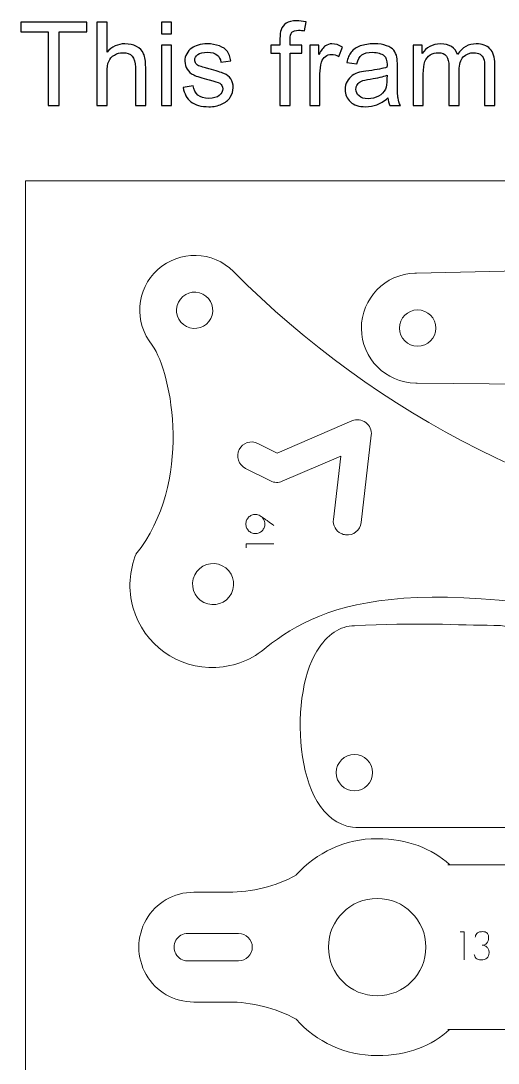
# Model space of a CAD drawing. Header units: centimetres. Extents: x -24 to 24.1, y -20.7 to 0.5.
# Drawn here: x -24 to -20.52, y -7.14 to 0.45 of the extents above; entities that cross this region are included whole.
import ezdxf

# ---------------------------------------------------------------- set-up
doc = ezdxf.new("R2010")
doc.units = ezdxf.units.CM
doc.header["$MEASUREMENT"] = 0
doc.layers.add('Layer 1', color=7, linetype='Continuous')

msp = doc.modelspace()

# ---------------------------------------------------------------- linework, layer by layer
at = {"layer": 'Layer 1', "color": 250, "lineweight": 9}
msp.add_lwpolyline([(-23.96322, -20.71493), (6.03678, -20.71493), (6.03678, -0.71493), (-23.96322, -0.71493), (-23.96322, -20.71493)], close=True, dxfattribs=at)
at = {"layer": 'Layer 1', "color": 250}
for points, knots in [([(-23.79768, -0.16444), (-23.79768, -0.16444), (-23.79768, 0.37066), (-23.79768, 0.37066), (-23.79768, 0.37066), (-23.79768, 0.37066), (-23.9975, 0.37066), (-23.9975, 0.37066), (-23.9975, 0.37066), (-23.9975, 0.37066), (-23.9975, 0.44178), (-23.9975, 0.44178), (-23.9975, 0.44178), (-23.9975, 0.44178), (-23.51743, 0.44178), (-23.51743, 0.44178), (-23.51743, 0.44178), (-23.51743, 0.44178), (-23.51743, 0.37066), (-23.51743, 0.37066), (-23.51743, 0.37066), (-23.51743, 0.37066), (-23.71725, 0.37066), (-23.71725, 0.37066), (-23.71725, 0.37066), (-23.71725, 0.37066), (-23.71725, -0.16444), (-23.71725, -0.16444), (-23.71725, -0.16444), (-23.71725, -0.16444), (-23.79768, -0.16444), (-23.79768, -0.16444)], [0, 0, 0, 0, 0.1111111, 0.1111111, 0.1111111, 0.1111111, 0.2222222, 0.2222222, 0.2222222, 0.2222222, 0.3333333, 0.3333333, 0.3333333, 0.3333333, 0.4444444, 0.4444444, 0.4444444, 0.4444445, 0.5555556, 0.5555556, 0.5555556, 0.5555556, 0.6666667, 0.6666667, 0.6666667, 0.6666667, 0.7777778, 0.7777778, 0.7777778, 0.7777778, 1, 1, 1, 1]), ([(-23.44392, -0.16444), (-23.44392, -0.16444), (-23.44392, 0.44178), (-23.44392, 0.44178), (-23.44392, 0.44178), (-23.44392, 0.44178), (-23.36941, 0.44178), (-23.36941, 0.44178), (-23.36941, 0.44178), (-23.36941, 0.44178), (-23.36941, 0.22362), (-23.36941, 0.22362), (-23.36941, 0.22362), (-23.33484, 0.26412), (-23.29124, 0.2843), (-23.23846, 0.2843), (-23.23846, 0.2843), (-23.20615, 0.2843), (-23.17807, 0.27795), (-23.15408, 0.2651), (-23.15408, 0.2651), (-23.13023, 0.25226), (-23.11315, 0.23462), (-23.10285, 0.21205), (-23.10285, 0.21205), (-23.09255, 0.18947), (-23.08747, 0.15659), (-23.08747, 0.11369), (-23.08747, 0.11369), (-23.08747, 0.11369), (-23.08747, -0.16444), (-23.08747, -0.16444), (-23.08747, -0.16444), (-23.08747, -0.16444), (-23.16198, -0.16444), (-23.16198, -0.16444), (-23.16198, -0.16444), (-23.16198, -0.16444), (-23.16198, 0.11341), (-23.16198, 0.11341), (-23.16198, 0.11341), (-23.16198, 0.15052), (-23.17002, 0.17761), (-23.18597, 0.19455), (-23.18597, 0.19455), (-23.20205, 0.21148), (-23.22463, 0.21995), (-23.25398, 0.21995), (-23.25398, 0.21995), (-23.27586, 0.21995), (-23.29646, 0.2143), (-23.31579, 0.20287), (-23.31579, 0.20287), (-23.33512, 0.19144), (-23.34881, 0.17592), (-23.35714, 0.15631), (-23.35714, 0.15631), (-23.36532, 0.13683), (-23.36941, 0.10988), (-23.36941, 0.07545), (-23.36941, 0.07545), (-23.36941, 0.07545), (-23.36941, -0.16444), (-23.36941, -0.16444), (-23.36941, -0.16444), (-23.36941, -0.16444), (-23.44392, -0.16444), (-23.44392, -0.16444)], [0, 0, 0, 0, 0.0555556, 0.0555556, 0.0555556, 0.0555556, 0.1111111, 0.1111111, 0.1111111, 0.1111111, 0.1666667, 0.1666667, 0.1666667, 0.1666667, 0.2222222, 0.2222222, 0.2222222, 0.2222222, 0.2777778, 0.2777778, 0.2777778, 0.2777778, 0.3333333, 0.3333333, 0.3333333, 0.3333333, 0.3888889, 0.3888889, 0.3888889, 0.3888889, 0.4444444, 0.4444444, 0.4444444, 0.4444445, 0.5, 0.5, 0.5, 0.5, 0.5555556, 0.5555556, 0.5555556, 0.5555556, 0.6111111, 0.6111111, 0.6111111, 0.6111111, 0.6666667, 0.6666667, 0.6666667, 0.6666667, 0.7222222, 0.7222222, 0.7222222, 0.7222222, 0.7777778, 0.7777778, 0.7777778, 0.7777778, 0.8333333, 0.8333333, 0.8333333, 0.8333333, 0.8888889, 0.8888889, 0.8888889, 0.8888889, 1, 1, 1, 1]), ([(-22.97303, 0.35711), (-22.97303, 0.35711), (-22.97303, 0.44178), (-22.97303, 0.44178), (-22.97303, 0.44178), (-22.97303, 0.44178), (-22.89852, 0.44178), (-22.89852, 0.44178), (-22.89852, 0.44178), (-22.89852, 0.44178), (-22.89852, 0.35711), (-22.89852, 0.35711), (-22.89852, 0.35711), (-22.89852, 0.35711), (-22.97303, 0.35711), (-22.97303, 0.35711)], [0, 0, 0, 0, 0.2, 0.2, 0.2, 0.2, 0.4, 0.4, 0.4, 0.4, 0.6, 0.6, 0.6, 0.6, 1, 1, 1, 1]), ([(-22.10858, -0.16444), (-22.10858, -0.16444), (-22.10858, 0.21741), (-22.10858, 0.21741), (-22.10858, 0.21741), (-22.10858, 0.21741), (-22.17462, 0.21741), (-22.17462, 0.21741), (-22.17462, 0.21741), (-22.17462, 0.21741), (-22.17462, 0.27498), (-22.17462, 0.27498), (-22.17462, 0.27498), (-22.17462, 0.27498), (-22.10858, 0.27498), (-22.10858, 0.27498), (-22.10858, 0.27498), (-22.10858, 0.27498), (-22.10858, 0.32155), (-22.10858, 0.32155), (-22.10858, 0.32155), (-22.10858, 0.35104), (-22.10604, 0.37291), (-22.10082, 0.38717), (-22.10082, 0.38717), (-22.09362, 0.40636), (-22.0812, 0.42202), (-22.06314, 0.43401), (-22.06314, 0.43401), (-22.04522, 0.44601), (-22.01996, 0.45194), (-21.98751, 0.45194), (-21.98751, 0.45194), (-21.96648, 0.45194), (-21.94334, 0.4494), (-21.91794, 0.44446), (-21.91794, 0.44446), (-21.91794, 0.44446), (-21.92909, 0.37926), (-21.92909, 0.37926), (-21.92909, 0.37926), (-21.94461, 0.38194), (-21.95914, 0.38336), (-21.97297, 0.38336), (-21.97297, 0.38336), (-21.99555, 0.38336), (-22.01149, 0.37856), (-22.02095, 0.36896), (-22.02095, 0.36896), (-22.03026, 0.35937), (-22.03492, 0.34145), (-22.03492, 0.3152), (-22.03492, 0.3152), (-22.03492, 0.3152), (-22.03492, 0.27498), (-22.03492, 0.27498), (-22.03492, 0.27498), (-22.03492, 0.27498), (-21.94941, 0.27498), (-21.94941, 0.27498), (-21.94941, 0.27498), (-21.94941, 0.27498), (-21.94941, 0.21741), (-21.94941, 0.21741), (-21.94941, 0.21741), (-21.94941, 0.21741), (-22.03407, 0.21741), (-22.03407, 0.21741), (-22.03407, 0.21741), (-22.03407, 0.21741), (-22.03407, -0.16444), (-22.03407, -0.16444), (-22.03407, -0.16444), (-22.03407, -0.16444), (-22.10858, -0.16444), (-22.10858, -0.16444)], [0, 0, 0, 0, 0.05, 0.05, 0.05, 0.05, 0.1, 0.1, 0.1, 0.1, 0.15, 0.15, 0.15, 0.15, 0.2, 0.2, 0.2, 0.2, 0.25, 0.25, 0.25, 0.25, 0.3, 0.3, 0.3, 0.3, 0.35, 0.35, 0.35, 0.35, 0.4, 0.4, 0.4, 0.4, 0.45, 0.45, 0.45, 0.45, 0.5, 0.5, 0.5, 0.5, 0.55, 0.55, 0.55, 0.55, 0.6, 0.6, 0.6, 0.6, 0.65, 0.65, 0.65, 0.65, 0.7, 0.7, 0.7, 0.7, 0.75, 0.75, 0.75, 0.75, 0.8, 0.8, 0.8, 0.8, 0.85, 0.85, 0.85, 0.85, 0.9, 0.9, 0.9, 0.9, 1, 1, 1, 1]), ([(-22.97303, -0.16444), (-22.97303, -0.16444), (-22.97303, 0.27498), (-22.97303, 0.27498), (-22.97303, 0.27498), (-22.97303, 0.27498), (-22.89852, 0.27498), (-22.89852, 0.27498), (-22.89852, 0.27498), (-22.89852, 0.27498), (-22.89852, -0.16444), (-22.89852, -0.16444), (-22.89852, -0.16444), (-22.89852, -0.16444), (-22.97303, -0.16444), (-22.97303, -0.16444)], [0, 0, 0, 0, 0.2, 0.2, 0.2, 0.2, 0.4, 0.4, 0.4, 0.4, 0.6, 0.6, 0.6, 0.6, 1, 1, 1, 1]), ([(-22.81456, -0.03321), (-22.81456, -0.03321), (-22.7409, -0.02135), (-22.7409, -0.02135), (-22.7409, -0.02135), (-22.73681, -0.05085), (-22.72524, -0.07342), (-22.70633, -0.08923), (-22.70633, -0.08923), (-22.68742, -0.10489), (-22.66089, -0.11279), (-22.62703, -0.11279), (-22.62703, -0.11279), (-22.59274, -0.11279), (-22.56734, -0.10588), (-22.55068, -0.09191), (-22.55068, -0.09191), (-22.53417, -0.07808), (-22.52585, -0.06171), (-22.52585, -0.04294), (-22.52585, -0.04294), (-22.52585, -0.02615), (-22.53333, -0.01289), (-22.54814, -0.00329), (-22.54814, -0.00329), (-22.55859, 0.00334), (-22.58399, 0.01167), (-22.62434, 0.02197), (-22.62434, 0.02197), (-22.67881, 0.03566), (-22.71649, 0.04751), (-22.73766, 0.05753), (-22.73766, 0.05753), (-22.75868, 0.06769), (-22.77463, 0.08152), (-22.78549, 0.0993), (-22.78549, 0.0993), (-22.79636, 0.11694), (-22.80186, 0.13655), (-22.80186, 0.158), (-22.80186, 0.158), (-22.80186, 0.17761), (-22.79735, 0.19568), (-22.78846, 0.21233), (-22.78846, 0.21233), (-22.77943, 0.22898), (-22.76729, 0.24281), (-22.75191, 0.25381), (-22.75191, 0.25381), (-22.74034, 0.26228), (-22.72453, 0.26948), (-22.70464, 0.27541), (-22.70464, 0.27541), (-22.6846, 0.28133), (-22.66329, 0.2843), (-22.64043, 0.2843), (-22.64043, 0.2843), (-22.606, 0.2843), (-22.5758, 0.27936), (-22.54984, 0.26934), (-22.54984, 0.26934), (-22.52373, 0.25946), (-22.50454, 0.24591), (-22.49212, 0.22898), (-22.49212, 0.22898), (-22.47985, 0.2119), (-22.47124, 0.18919), (-22.46658, 0.16068), (-22.46658, 0.16068), (-22.46658, 0.16068), (-22.5394, 0.15052), (-22.5394, 0.15052), (-22.5394, 0.15052), (-22.54264, 0.17338), (-22.55224, 0.1913), (-22.56804, 0.20414), (-22.56804, 0.20414), (-22.58385, 0.21698), (-22.60614, 0.22333), (-22.63507, 0.22333), (-22.63507, 0.22333), (-22.66908, 0.22333), (-22.69349, 0.21769), (-22.70802, 0.2064), (-22.70802, 0.2064), (-22.72256, 0.19511), (-22.7299, 0.18185), (-22.7299, 0.16675), (-22.7299, 0.16675), (-22.7299, 0.15715), (-22.72693, 0.1484), (-22.72087, 0.14064), (-22.72087, 0.14064), (-22.7148, 0.13274), (-22.70534, 0.12611), (-22.69236, 0.12089), (-22.69236, 0.12089), (-22.68488, 0.11807), (-22.66315, 0.11172), (-22.62674, 0.10184), (-22.62674, 0.10184), (-22.57425, 0.08787), (-22.53756, 0.0763), (-22.51668, 0.06741), (-22.51668, 0.06741), (-22.49579, 0.05852), (-22.47942, 0.04539), (-22.46757, 0.02846), (-22.46757, 0.02846), (-22.45558, 0.01139), (-22.44965, -0.00978), (-22.44965, -0.03518), (-22.44965, -0.03518), (-22.44965, -0.05988), (-22.45685, -0.08316), (-22.47138, -0.10503), (-22.47138, -0.10503), (-22.48591, -0.1269), (-22.5068, -0.14384), (-22.53403, -0.15583), (-22.53403, -0.15583), (-22.56141, -0.16783), (-22.59231, -0.17375), (-22.62674, -0.17375), (-22.62674, -0.17375), (-22.68375, -0.17375), (-22.72736, -0.1619), (-22.75727, -0.13833), (-22.75727, -0.13833), (-22.78719, -0.11463), (-22.80624, -0.07963), (-22.81456, -0.03321)], [0, 0, 0, 0, 0.0294118, 0.0294118, 0.0294118, 0.0294118, 0.0588235, 0.0588235, 0.0588235, 0.0588235, 0.0882353, 0.0882353, 0.0882353, 0.0882353, 0.1176471, 0.1176471, 0.1176471, 0.1176471, 0.1470588, 0.1470588, 0.1470588, 0.1470588, 0.1764706, 0.1764706, 0.1764706, 0.1764706, 0.2058824, 0.2058824, 0.2058824, 0.2058824, 0.2352941, 0.2352941, 0.2352941, 0.2352941, 0.2647059, 0.2647059, 0.2647059, 0.2647059, 0.2941176, 0.2941176, 0.2941176, 0.2941177, 0.3235294, 0.3235294, 0.3235294, 0.3235294, 0.3529412, 0.3529412, 0.3529412, 0.3529412, 0.3823529, 0.3823529, 0.3823529, 0.382353, 0.4117647, 0.4117647, 0.4117647, 0.4117647, 0.4411765, 0.4411765, 0.4411765, 0.4411765, 0.4705882, 0.4705882, 0.4705882, 0.4705882, 0.5, 0.5, 0.5, 0.5, 0.5294118, 0.5294118, 0.5294118, 0.5294118, 0.5588235, 0.5588235, 0.5588235, 0.5588235, 0.5882353, 0.5882353, 0.5882353, 0.5882353, 0.6176471, 0.6176471, 0.6176471, 0.6176471, 0.6470588, 0.6470588, 0.6470588, 0.6470588, 0.6764706, 0.6764706, 0.6764706, 0.6764706, 0.7058824, 0.7058824, 0.7058824, 0.7058824, 0.7352941, 0.7352941, 0.7352941, 0.7352941, 0.7647059, 0.7647059, 0.7647059, 0.7647059, 0.7941176, 0.7941176, 0.7941176, 0.7941177, 0.8235294, 0.8235294, 0.8235294, 0.8235294, 0.8529412, 0.8529412, 0.8529412, 0.8529412, 0.8823529, 0.8823529, 0.8823529, 0.882353, 0.9117647, 0.9117647, 0.9117647, 0.9117647, 0.9411765, 0.9411765, 0.9411765, 0.9411765, 1, 1, 1, 1]), ([(-21.89198, -0.16444), (-21.89198, -0.16444), (-21.89198, 0.27498), (-21.89198, 0.27498), (-21.89198, 0.27498), (-21.89198, 0.27498), (-21.82509, 0.27498), (-21.82509, 0.27498), (-21.82509, 0.27498), (-21.82509, 0.27498), (-21.82509, 0.20767), (-21.82509, 0.20767), (-21.82509, 0.20767), (-21.80802, 0.23886), (-21.79221, 0.25946), (-21.77768, 0.26934), (-21.77768, 0.26934), (-21.76314, 0.27936), (-21.7472, 0.2843), (-21.72984, 0.2843), (-21.72984, 0.2843), (-21.70472, 0.2843), (-21.67918, 0.27639), (-21.65322, 0.26073), (-21.65322, 0.26073), (-21.65322, 0.26073), (-21.67974, 0.19201), (-21.67974, 0.19201), (-21.67974, 0.19201), (-21.69781, 0.20217), (-21.71587, 0.20725), (-21.73393, 0.20725), (-21.73393, 0.20725), (-21.75016, 0.20725), (-21.76469, 0.20231), (-21.77753, 0.19257), (-21.77753, 0.19257), (-21.79038, 0.18284), (-21.79955, 0.16929), (-21.80505, 0.15193), (-21.80505, 0.15193), (-21.81338, 0.12554), (-21.81747, 0.09662), (-21.81747, 0.06515), (-21.81747, 0.06515), (-21.81747, 0.06515), (-21.81747, -0.16444), (-21.81747, -0.16444), (-21.81747, -0.16444), (-21.81747, -0.16444), (-21.89198, -0.16444), (-21.89198, -0.16444)], [0, 0, 0, 0, 0.0714286, 0.0714286, 0.0714286, 0.0714286, 0.1428571, 0.1428571, 0.1428571, 0.1428572, 0.2142857, 0.2142857, 0.2142857, 0.2142857, 0.2857143, 0.2857143, 0.2857143, 0.2857143, 0.3571429, 0.3571429, 0.3571429, 0.3571429, 0.4285714, 0.4285714, 0.4285714, 0.4285714, 0.5, 0.5, 0.5, 0.5, 0.5714286, 0.5714286, 0.5714286, 0.5714286, 0.6428571, 0.6428571, 0.6428571, 0.6428572, 0.7142857, 0.7142857, 0.7142857, 0.7142857, 0.7857143, 0.7857143, 0.7857143, 0.7857143, 0.8571429, 0.8571429, 0.8571429, 0.8571429, 1, 1, 1, 1]), ([(-21.32217, -0.10941), (-21.34983, -0.13297), (-21.3765, -0.14948), (-21.40204, -0.15922), (-21.40204, -0.15922), (-21.42758, -0.16896), (-21.45495, -0.17375), (-21.48431, -0.17375), (-21.48431, -0.17375), (-21.53257, -0.17375), (-21.56968, -0.16204), (-21.59564, -0.13848), (-21.59564, -0.13848), (-21.62161, -0.11505), (-21.63459, -0.08499), (-21.63459, -0.04845), (-21.63459, -0.04845), (-21.63459, -0.027), (-21.62965, -0.00738), (-21.61991, 0.0104), (-21.61991, 0.0104), (-21.61004, 0.02818), (-21.5972, 0.04229), (-21.58139, 0.05301), (-21.58139, 0.05301), (-21.56545, 0.06374), (-21.54767, 0.07192), (-21.52777, 0.07743), (-21.52777, 0.07743), (-21.51309, 0.08124), (-21.49094, 0.0849), (-21.46145, 0.08857), (-21.46145, 0.08857), (-21.40133, 0.09563), (-21.35688, 0.10424), (-21.32852, 0.11411), (-21.32852, 0.11411), (-21.32824, 0.12427), (-21.3281, 0.13077), (-21.3281, 0.13345), (-21.3281, 0.13345), (-21.3281, 0.16364), (-21.33515, 0.18495), (-21.34926, 0.19737), (-21.34926, 0.19737), (-21.36831, 0.21416), (-21.39668, 0.22249), (-21.43421, 0.22249), (-21.43421, 0.22249), (-21.46935, 0.22249), (-21.49531, 0.21628), (-21.51196, 0.204), (-21.51196, 0.204), (-21.52876, 0.19173), (-21.54103, 0.16999), (-21.54908, 0.13867), (-21.54908, 0.13867), (-21.54908, 0.13867), (-21.62189, 0.14883), (-21.62189, 0.14883), (-21.62189, 0.14883), (-21.61526, 0.18001), (-21.60439, 0.20527), (-21.58915, 0.22446), (-21.58915, 0.22446), (-21.57391, 0.24365), (-21.5519, 0.25833), (-21.52311, 0.26877), (-21.52311, 0.26877), (-21.49447, 0.27907), (-21.46102, 0.2843), (-21.4232, 0.2843), (-21.4232, 0.2843), (-21.38567, 0.2843), (-21.35505, 0.27992), (-21.33148, 0.27103), (-21.33148, 0.27103), (-21.30806, 0.26214), (-21.2907, 0.25113), (-21.27969, 0.23773), (-21.27969, 0.23773), (-21.26869, 0.22432), (-21.26093, 0.20739), (-21.25641, 0.18693), (-21.25641, 0.18693), (-21.25401, 0.17423), (-21.25274, 0.15137), (-21.25274, 0.11849), (-21.25274, 0.11849), (-21.25274, 0.11849), (-21.25274, 0.01971), (-21.25274, 0.01971), (-21.25274, 0.01971), (-21.25274, -0.04929), (-21.25119, -0.0929), (-21.24809, -0.11138), (-21.24809, -0.11138), (-21.24512, -0.12987), (-21.23891, -0.14751), (-21.22988, -0.16444), (-21.22988, -0.16444), (-21.22988, -0.16444), (-21.30778, -0.16444), (-21.30778, -0.16444), (-21.30778, -0.16444), (-21.31525, -0.14878), (-21.32005, -0.13043), (-21.32217, -0.10941)], [0, 0, 0, 0, 0.0357143, 0.0357143, 0.0357143, 0.0357143, 0.0714286, 0.0714286, 0.0714286, 0.0714286, 0.1071429, 0.1071429, 0.1071429, 0.1071429, 0.1428571, 0.1428571, 0.1428571, 0.1428572, 0.1785714, 0.1785714, 0.1785714, 0.1785714, 0.2142857, 0.2142857, 0.2142857, 0.2142857, 0.25, 0.25, 0.25, 0.25, 0.2857143, 0.2857143, 0.2857143, 0.2857143, 0.3214286, 0.3214286, 0.3214286, 0.3214286, 0.3571429, 0.3571429, 0.3571429, 0.3571429, 0.3928571, 0.3928571, 0.3928571, 0.3928572, 0.4285714, 0.4285714, 0.4285714, 0.4285714, 0.4642857, 0.4642857, 0.4642857, 0.4642857, 0.5, 0.5, 0.5, 0.5, 0.5357143, 0.5357143, 0.5357143, 0.5357143, 0.5714286, 0.5714286, 0.5714286, 0.5714286, 0.6071429, 0.6071429, 0.6071429, 0.6071429, 0.6428571, 0.6428571, 0.6428571, 0.6428572, 0.6785714, 0.6785714, 0.6785714, 0.6785714, 0.7142857, 0.7142857, 0.7142857, 0.7142857, 0.75, 0.75, 0.75, 0.75, 0.7857143, 0.7857143, 0.7857143, 0.7857143, 0.8214286, 0.8214286, 0.8214286, 0.8214286, 0.8571429, 0.8571429, 0.8571429, 0.8571429, 0.8928571, 0.8928571, 0.8928571, 0.8928572, 0.9285714, 0.9285714, 0.9285714, 0.9285714, 1, 1, 1, 1]), ([(-21.1383, -0.16444), (-21.1383, -0.16444), (-21.1383, 0.27498), (-21.1383, 0.27498), (-21.1383, 0.27498), (-21.1383, 0.27498), (-21.07141, 0.27498), (-21.07141, 0.27498), (-21.07141, 0.27498), (-21.07141, 0.27498), (-21.07141, 0.21289), (-21.07141, 0.21289), (-21.07141, 0.21289), (-21.05773, 0.23434), (-21.03938, 0.2517), (-21.01652, 0.26468), (-21.01652, 0.26468), (-20.99366, 0.2778), (-20.9677, 0.2843), (-20.93849, 0.2843), (-20.93849, 0.2843), (-20.90603, 0.2843), (-20.87936, 0.27752), (-20.85862, 0.26412), (-20.85862, 0.26412), (-20.83787, 0.25057), (-20.8232, 0.2318), (-20.81473, 0.20753), (-20.81473, 0.20753), (-20.77974, 0.25875), (-20.73444, 0.2843), (-20.67856, 0.2843), (-20.67856, 0.2843), (-20.63481, 0.2843), (-20.60109, 0.2723), (-20.57766, 0.24817), (-20.57766, 0.24817), (-20.5541, 0.22404), (-20.54224, 0.18693), (-20.54224, 0.13683), (-20.54224, 0.13683), (-20.54224, 0.13683), (-20.54224, -0.16444), (-20.54224, -0.16444), (-20.54224, -0.16444), (-20.54224, -0.16444), (-20.61675, -0.16444), (-20.61675, -0.16444), (-20.61675, -0.16444), (-20.61675, -0.16444), (-20.61675, 0.11214), (-20.61675, 0.11214), (-20.61675, 0.11214), (-20.61675, 0.14177), (-20.61929, 0.16322), (-20.62409, 0.17634), (-20.62409, 0.17634), (-20.62889, 0.18947), (-20.63764, 0.19991), (-20.65048, 0.20795), (-20.65048, 0.20795), (-20.66318, 0.216), (-20.67813, 0.21995), (-20.69521, 0.21995), (-20.69521, 0.21995), (-20.72625, 0.21995), (-20.75194, 0.20965), (-20.7724, 0.18919), (-20.7724, 0.18919), (-20.79286, 0.16858), (-20.80302, 0.1357), (-20.80302, 0.09055), (-20.80302, 0.09055), (-20.80302, 0.09055), (-20.80302, -0.16444), (-20.80302, -0.16444), (-20.80302, -0.16444), (-20.80302, -0.16444), (-20.87753, -0.16444), (-20.87753, -0.16444), (-20.87753, -0.16444), (-20.87753, -0.16444), (-20.87753, 0.12075), (-20.87753, 0.12075), (-20.87753, 0.12075), (-20.87753, 0.15377), (-20.88359, 0.1786), (-20.89573, 0.19511), (-20.89573, 0.19511), (-20.90786, 0.21162), (-20.92776, 0.21995), (-20.95528, 0.21995), (-20.95528, 0.21995), (-20.97616, 0.21995), (-20.99549, 0.21444), (-21.01327, 0.20344), (-21.01327, 0.20344), (-21.03105, 0.19243), (-21.0439, 0.17634), (-21.05194, 0.15504), (-21.05194, 0.15504), (-21.05984, 0.13387), (-21.06379, 0.10325), (-21.06379, 0.06331), (-21.06379, 0.06331), (-21.06379, 0.06331), (-21.06379, -0.16444), (-21.06379, -0.16444), (-21.06379, -0.16444), (-21.06379, -0.16444), (-21.1383, -0.16444), (-21.1383, -0.16444)], [0, 0, 0, 0, 0.0344828, 0.0344828, 0.0344828, 0.0344828, 0.0689655, 0.0689655, 0.0689655, 0.0689655, 0.1034483, 0.1034483, 0.1034483, 0.1034483, 0.137931, 0.137931, 0.137931, 0.137931, 0.1724138, 0.1724138, 0.1724138, 0.1724138, 0.2068966, 0.2068966, 0.2068966, 0.2068966, 0.2413793, 0.2413793, 0.2413793, 0.2413793, 0.2758621, 0.2758621, 0.2758621, 0.2758621, 0.3103448, 0.3103448, 0.3103448, 0.3103448, 0.3448276, 0.3448276, 0.3448276, 0.3448276, 0.3793103, 0.3793103, 0.3793103, 0.3793104, 0.4137931, 0.4137931, 0.4137931, 0.4137931, 0.4482759, 0.4482759, 0.4482759, 0.4482759, 0.4827586, 0.4827586, 0.4827586, 0.4827586, 0.5172414, 0.5172414, 0.5172414, 0.5172414, 0.5517241, 0.5517241, 0.5517241, 0.5517241, 0.5862069, 0.5862069, 0.5862069, 0.5862069, 0.6206897, 0.6206897, 0.6206897, 0.6206897, 0.6551724, 0.6551724, 0.6551724, 0.6551724, 0.6896552, 0.6896552, 0.6896552, 0.6896552, 0.7241379, 0.7241379, 0.7241379, 0.7241379, 0.7586207, 0.7586207, 0.7586207, 0.7586207, 0.7931034, 0.7931034, 0.7931034, 0.7931035, 0.8275862, 0.8275862, 0.8275862, 0.8275862, 0.862069, 0.862069, 0.862069, 0.862069, 0.8965517, 0.8965517, 0.8965517, 0.8965517, 0.9310345, 0.9310345, 0.9310345, 0.9310345, 1, 1, 1, 1]), ([(-21.3281, 0.05569), (-21.35519, 0.04469), (-21.39583, 0.03537), (-21.45002, 0.02775), (-21.45002, 0.02775), (-21.48078, 0.02338), (-21.50251, 0.01844), (-21.51521, 0.01294), (-21.51521, 0.01294), (-21.52791, 0.00743), (-21.53765, -0.00061), (-21.54456, -0.01105), (-21.54456, -0.01105), (-21.55148, -0.02163), (-21.555, -0.03335), (-21.555, -0.04633), (-21.555, -0.04633), (-21.555, -0.06594), (-21.54752, -0.08245), (-21.53243, -0.09558), (-21.53243, -0.09558), (-21.51733, -0.1087), (-21.49531, -0.11533), (-21.46638, -0.11533), (-21.46638, -0.11533), (-21.43774, -0.11533), (-21.4122, -0.10912), (-21.38976, -0.09657), (-21.38976, -0.09657), (-21.36747, -0.08415), (-21.35096, -0.06707), (-21.34051, -0.04548), (-21.34051, -0.04548), (-21.33247, -0.02869), (-21.32852, -0.004), (-21.32852, 0.0286), (-21.32852, 0.0286), (-21.32852, 0.0286), (-21.3281, 0.05569), (-21.3281, 0.05569)], [0, 0, 0, 0, 0.0909091, 0.0909091, 0.0909091, 0.0909091, 0.1818182, 0.1818182, 0.1818182, 0.1818182, 0.2727273, 0.2727273, 0.2727273, 0.2727273, 0.3636364, 0.3636364, 0.3636364, 0.3636364, 0.4545455, 0.4545455, 0.4545455, 0.4545455, 0.5454545, 0.5454545, 0.5454545, 0.5454546, 0.6363636, 0.6363636, 0.6363636, 0.6363636, 0.7272727, 0.7272727, 0.7272727, 0.7272727, 0.8181818, 0.8181818, 0.8181818, 0.8181818, 1, 1, 1, 1])]:
    msp.add_open_spline(points, degree=3, knots=knots, dxfattribs=at)
at = {"layer": 'Layer 1', "color": 3, "lineweight": 9}
for points, knots in [([(-21.1244, -1.38739), (-21.1244, -1.38739), (-21.1144, -1.38739), (-21.1144, -1.38739), (-21.1144, -1.38739), (-21.1144, -1.38739), (-18.23337, -1.32207), (-18.23337, -1.32207), (-18.23337, -1.32207), (-18.111, -1.3193), (-17.99089, -1.28848), (-17.88231, -1.23198), (-17.88231, -1.23198), (-17.71188, -1.14334), (-17.50931, -1.14165), (-17.33743, -1.22746), (-17.33743, -1.22746), (-17.22646, -1.28285), (-17.10414, -1.31169), (-16.98012, -1.31169), (-16.98012, -1.31169), (-16.98012, -1.31169), (-9.60558, -1.31169), (-9.60558, -1.31169), (-9.60558, -1.31169), (-9.3857, -1.31169), (-9.20704, -1.48916), (-9.20559, -1.70904), (-9.20559, -1.70904), (-9.20415, -1.92894), (-9.38045, -2.10876), (-9.60032, -2.11165), (-9.60032, -2.11165), (-9.60032, -2.11165), (-16.97422, -2.20862), (-16.97422, -2.20862), (-16.97422, -2.20862), (-17.09823, -2.21025), (-17.22017, -2.2407), (-17.33039, -2.29754), (-17.33039, -2.29754), (-17.33039, -2.29754), (-17.32464, -2.30388), (-17.32464, -2.30388), (-17.32464, -2.30388), (-17.49624, -2.39026), (-17.69882, -2.38921), (-17.86953, -2.30111), (-17.86953, -2.30111), (-17.86953, -2.30111), (-17.87528, -2.30016), (-17.87528, -2.30016), (-17.87528, -2.30016), (-17.9846, -2.24511), (-18.1051, -2.21588), (-18.2275, -2.21471), (-18.2275, -2.21471), (-18.2275, -2.21471), (-21.10914, -2.18727), (-21.10914, -2.18727), (-21.10914, -2.18727), (-21.10914, -2.18727), (-21.11914, -2.18727), (-21.11914, -2.18727), (-21.11914, -2.18727), (-21.33754, -2.1852), (-21.51389, -2.00833), (-21.51533, -1.78993), (-21.51533, -1.78993), (-21.51676, -1.57153), (-21.34275, -1.39235), (-21.1244, -1.38739)], [0, 0, 0, 0, 0.0526316, 0.0526316, 0.0526316, 0.0526316, 0.1052632, 0.1052632, 0.1052632, 0.1052632, 0.1578947, 0.1578947, 0.1578947, 0.1578947, 0.2105263, 0.2105263, 0.2105263, 0.2105263, 0.2631579, 0.2631579, 0.2631579, 0.2631579, 0.3157895, 0.3157895, 0.3157895, 0.3157895, 0.3684211, 0.3684211, 0.3684211, 0.3684211, 0.4210526, 0.4210526, 0.4210526, 0.4210526, 0.4736842, 0.4736842, 0.4736842, 0.4736842, 0.5263158, 0.5263158, 0.5263158, 0.5263158, 0.5789474, 0.5789474, 0.5789474, 0.5789474, 0.6315789, 0.6315789, 0.6315789, 0.631579, 0.6842105, 0.6842105, 0.6842105, 0.6842105, 0.7368421, 0.7368421, 0.7368421, 0.7368421, 0.7894737, 0.7894737, 0.7894737, 0.7894737, 0.8421053, 0.8421053, 0.8421053, 0.8421053, 0.8947368, 0.8947368, 0.8947368, 0.8947369, 1, 1, 1, 1]), ([(-18.55268, -3.33027), (-18.55268, -3.33027), (-18.54022, -3.33652), (-18.54022, -3.33652), (-18.54022, -3.33652), (-18.38848, -3.35828), (-18.26252, -3.46483), (-18.21591, -3.61085), (-18.21591, -3.61085), (-18.1693, -3.75687), (-18.21025, -3.91669), (-18.32132, -4.02232), (-18.32132, -4.02232), (-18.43238, -4.12797), (-18.59405, -4.16084), (-18.73755, -4.10696), (-18.73755, -4.10696), (-21.11561, -3.49761), (-21.7819, -3.77825), (-22.21043, -4.11539), (-22.21043, -4.11539), (-22.21043, -4.11539), (-22.20795, -4.11323), (-22.20795, -4.11323), (-22.20795, -4.11323), (-22.30761, -4.20007), (-22.43586, -4.25405), (-22.5754, -4.26026), (-22.5754, -4.26026), (-22.85216, -4.27259), (-23.10137, -4.09383), (-23.17841, -3.82773), (-23.17841, -3.82773), (-23.21741, -3.69304), (-23.20716, -3.5537), (-23.15636, -3.43111), (-23.15636, -3.43111), (-23.15636, -3.43111), (-23.15818, -3.43559), (-23.15818, -3.43559), (-23.15818, -3.43559), (-22.74359, -2.91196), (-22.89247, -2.125), (-23.0393, -1.91188), (-23.0393, -1.91188), (-23.17528, -1.74706), (-23.15769, -1.50444), (-22.99935, -1.36095), (-22.99935, -1.36095), (-22.84099, -1.21744), (-22.59782, -1.22376), (-22.44713, -1.37527), (-22.44713, -1.37527), (-21.39633, -2.43382), (-20.02933, -3.12005), (-18.55268, -3.33027)], [0, 0, 0, 0, 0.0666667, 0.0666667, 0.0666667, 0.0666667, 0.1333333, 0.1333333, 0.1333333, 0.1333333, 0.2, 0.2, 0.2, 0.2, 0.2666667, 0.2666667, 0.2666667, 0.2666667, 0.3333333, 0.3333333, 0.3333333, 0.3333333, 0.4, 0.4, 0.4, 0.4, 0.4666667, 0.4666667, 0.4666667, 0.4666667, 0.5333333, 0.5333333, 0.5333333, 0.5333333, 0.6, 0.6, 0.6, 0.6, 0.6666667, 0.6666667, 0.6666667, 0.6666667, 0.7333333, 0.7333333, 0.7333333, 0.7333333, 0.8, 0.8, 0.8, 0.8, 0.8666667, 0.8666667, 0.8666667, 0.8666667, 1, 1, 1, 1]), ([(-21.53742, -5.42555), (-21.53742, -5.42555), (-21.55599, -5.42657), (-21.55599, -5.42657), (-21.55599, -5.42657), (-21.55599, -5.42657), (-19.78457, -5.42657), (-19.78457, -5.42657), (-19.78457, -5.42657), (-19.78457, -5.42657), (-19.78457, -5.42556), (-19.78457, -5.42556), (-19.78457, -5.42556), (-19.31541, -5.42792), (-19.26886, -4.89474), (-19.48252, -4.70492), (-19.48252, -4.70492), (-19.55505, -4.63844), (-19.65343, -4.60108), (-19.756, -4.60108), (-19.756, -4.60108), (-20.37538, -4.59974), (-20.0051, -3.95568), (-20.55039, -3.95338), (-20.55039, -3.95338), (-20.79691, -3.95234), (-21.12649, -3.93093), (-21.56599, -3.95568), (-21.56599, -3.95568), (-21.66856, -3.95568), (-21.76694, -4.02229), (-21.83947, -4.1408), (-21.83947, -4.1408), (-22.05313, -4.4792), (-22.00658, -5.42974), (-21.53742, -5.42555)], [0, 0, 0, 0, 0.1, 0.1, 0.1, 0.1, 0.2, 0.2, 0.2, 0.2, 0.3, 0.3, 0.3, 0.3, 0.4, 0.4, 0.4, 0.4, 0.5, 0.5, 0.5, 0.5, 0.6, 0.6, 0.6, 0.6, 0.7, 0.7, 0.7, 0.7, 0.8, 0.8, 0.8, 0.8, 1, 1, 1, 1]), ([(-22.46104, -6.69829), (-22.46104, -6.69829), (-22.48467, -6.69829), (-22.48467, -6.69829), (-22.48467, -6.69829), (-22.31532, -6.69829), (-22.13873, -6.7413), (-21.99055, -6.82329), (-21.99055, -6.82329), (-21.99055, -6.82329), (-21.98896, -6.82548), (-21.98896, -6.82548), (-21.98896, -6.82548), (-21.84424, -6.98701), (-21.63402, -7.08867), (-21.40009, -7.08867), (-21.40009, -7.08867), (-21.17568, -7.08867), (-20.99973, -7.01502), (-20.87222, -6.89956), (-20.87222, -6.89956), (-20.87222, -6.89956), (-20.88558, -6.8983), (-20.88558, -6.8983), (-20.88558, -6.8983), (-20.88558, -6.8983), (-13.40008, -6.8983), (-13.40008, -6.8983), (-13.40008, -6.8983), (-13.0687, -6.8983), (-12.80007, -6.62967), (-12.80007, -6.2983), (-12.80007, -6.2983), (-12.80007, -5.96693), (-13.0687, -5.6983), (-13.40007, -5.6983), (-13.40007, -5.6983), (-13.40008, -5.6983), (-20.88556, -5.6983), (-20.88556, -5.6983), (-20.88556, -5.6983), (-20.88556, -5.6983), (-20.8736, -5.69581), (-20.8736, -5.69581), (-20.8736, -5.69581), (-21.001, -5.58106), (-21.17651, -5.50792), (-21.40006, -5.50792), (-21.40006, -5.50792), (-21.63435, -5.5079), (-21.84484, -5.60987), (-21.98958, -5.7718), (-21.98958, -5.7718), (-21.98958, -5.7718), (-21.99055, -5.77329), (-21.99055, -5.77329), (-21.99055, -5.77329), (-22.13873, -5.85528), (-22.31532, -5.89829), (-22.48467, -5.89829), (-22.48467, -5.89829), (-22.48467, -5.89829), (-22.46104, -5.89829), (-22.46104, -5.89829), (-22.46104, -5.89829), (-22.46104, -5.89829), (-22.73741, -5.89829), (-22.73741, -5.89829), (-22.73741, -5.89829), (-22.88032, -5.89829), (-23.01237, -5.97453), (-23.08383, -6.09829), (-23.08383, -6.09829), (-23.15528, -6.22205), (-23.15528, -6.37453), (-23.08383, -6.49829), (-23.08383, -6.49829), (-23.01237, -6.62205), (-22.88032, -6.69829), (-22.73741, -6.69829), (-22.73741, -6.69829), (-22.73741, -6.69829), (-22.46104, -6.69829), (-22.46104, -6.69829)], [0, 0, 0, 0, 0.0454545, 0.0454545, 0.0454545, 0.0454546, 0.0909091, 0.0909091, 0.0909091, 0.0909091, 0.1363636, 0.1363636, 0.1363636, 0.1363636, 0.1818182, 0.1818182, 0.1818182, 0.1818182, 0.2272727, 0.2272727, 0.2272727, 0.2272727, 0.2727273, 0.2727273, 0.2727273, 0.2727273, 0.3181818, 0.3181818, 0.3181818, 0.3181818, 0.3636364, 0.3636364, 0.3636364, 0.3636364, 0.4090909, 0.4090909, 0.4090909, 0.4090909, 0.4545455, 0.4545455, 0.4545455, 0.4545455, 0.5, 0.5, 0.5, 0.5, 0.5454545, 0.5454545, 0.5454545, 0.5454546, 0.5909091, 0.5909091, 0.5909091, 0.5909091, 0.6363636, 0.6363636, 0.6363636, 0.6363636, 0.6818182, 0.6818182, 0.6818182, 0.6818182, 0.7272727, 0.7272727, 0.7272727, 0.7272727, 0.7727273, 0.7727273, 0.7727273, 0.7727273, 0.8181818, 0.8181818, 0.8181818, 0.8181818, 0.8636364, 0.8636364, 0.8636364, 0.8636364, 0.9090909, 0.9090909, 0.9090909, 0.9090909, 1, 1, 1, 1])]:
    msp.add_open_spline(points, degree=3, knots=knots, dxfattribs=at)
at = {"layer": 'Layer 1', "color": 1, "lineweight": 9}
for points, knots in [([(-22.79017, -1.77574), (-22.85556, -1.74292), (-22.88195, -1.66331), (-22.84912, -1.59793), (-22.84912, -1.59793), (-22.81632, -1.53252), (-22.7367, -1.50614), (-22.67131, -1.53896), (-22.67131, -1.53896), (-22.60592, -1.57177), (-22.57952, -1.6514), (-22.61234, -1.71678), (-22.61234, -1.71678), (-22.64517, -1.78217), (-22.72479, -1.80856), (-22.79017, -1.77574)], [0, 0, 0, 0, 0.2, 0.2, 0.2, 0.2, 0.4, 0.4, 0.4, 0.4, 0.6, 0.6, 0.6, 0.6, 1, 1, 1, 1]), ([(-20.97285, -1.7873), (-20.97285, -1.86047), (-21.03216, -1.91979), (-21.10534, -1.91979), (-21.10534, -1.91979), (-21.17851, -1.91979), (-21.23783, -1.86047), (-21.23783, -1.7873), (-21.23783, -1.7873), (-21.23783, -1.71412), (-21.17851, -1.65479), (-21.10534, -1.65479), (-21.10534, -1.65479), (-21.03216, -1.65479), (-20.97285, -1.71412), (-20.97285, -1.7873)], [0, 0, 0, 0, 0.2, 0.2, 0.2, 0.2, 0.4, 0.4, 0.4, 0.4, 0.6, 0.6, 0.6, 0.6, 1, 1, 1, 1]), ([(-22.66348, -3.78681), (-22.7375, -3.74965), (-22.76738, -3.65951), (-22.73022, -3.58549), (-22.73022, -3.58549), (-22.69306, -3.51146), (-22.60293, -3.48159), (-22.52891, -3.51875), (-22.52891, -3.51875), (-22.45487, -3.55591), (-22.425, -3.64603), (-22.46216, -3.72005), (-22.46216, -3.72005), (-22.49931, -3.79407), (-22.58944, -3.82398), (-22.66348, -3.78681)], [0, 0, 0, 0, 0.2, 0.2, 0.2, 0.2, 0.4, 0.4, 0.4, 0.4, 0.6, 0.6, 0.6, 0.6, 1, 1, 1, 1]), ([(-21.56599, -4.89408), (-21.49281, -4.89408), (-21.43348, -4.9534), (-21.43348, -5.02657), (-21.43348, -5.02657), (-21.43348, -5.09975), (-21.49281, -5.15908), (-21.56598, -5.15908), (-21.56598, -5.15908), (-21.63916, -5.15908), (-21.69848, -5.09975), (-21.69848, -5.02658), (-21.69848, -5.02658), (-21.69848, -4.9534), (-21.63916, -4.89408), (-21.56599, -4.89408)], [0, 0, 0, 0, 0.2, 0.2, 0.2, 0.2, 0.4, 0.4, 0.4, 0.4, 0.6, 0.6, 0.6, 0.6, 1, 1, 1, 1]), ([(-21.04508, -6.2983), (-21.04508, -6.10224), (-21.20402, -5.9433), (-21.40007, -5.9433), (-21.40007, -5.9433), (-21.59613, -5.94329), (-21.75507, -6.10224), (-21.75507, -6.29829), (-21.75507, -6.29829), (-21.75508, -6.49435), (-21.59613, -6.65329), (-21.40008, -6.65329), (-21.40008, -6.65329), (-21.20402, -6.65329), (-21.04508, -6.49435), (-21.04508, -6.2983)], [0, 0, 0, 0, 0.2, 0.2, 0.2, 0.2, 0.4, 0.4, 0.4, 0.4, 0.6, 0.6, 0.6, 0.6, 1, 1, 1, 1]), ([(-22.79816, -6.39829), (-22.79816, -6.39829), (-22.78007, -6.39829), (-22.78007, -6.39829), (-22.78007, -6.39829), (-22.8158, -6.39829), (-22.84881, -6.37923), (-22.86668, -6.34829), (-22.86668, -6.34829), (-22.88454, -6.31735), (-22.88454, -6.27923), (-22.86668, -6.24829), (-22.86668, -6.24829), (-22.84881, -6.21735), (-22.8158, -6.19829), (-22.78007, -6.19829), (-22.78007, -6.19829), (-22.78007, -6.19829), (-22.41007, -6.19829), (-22.41007, -6.19829), (-22.41007, -6.19829), (-22.35485, -6.19829), (-22.31008, -6.24306), (-22.31008, -6.29829), (-22.31008, -6.29829), (-22.31007, -6.35352), (-22.35485, -6.39829), (-22.41007, -6.39829), (-22.41007, -6.39829), (-22.41007, -6.39829), (-22.79816, -6.39829), (-22.79816, -6.39829)], [0, 0, 0, 0, 0.1111111, 0.1111111, 0.1111111, 0.1111111, 0.2222222, 0.2222222, 0.2222222, 0.2222222, 0.3333333, 0.3333333, 0.3333333, 0.3333333, 0.4444444, 0.4444444, 0.4444444, 0.4444445, 0.5555556, 0.5555556, 0.5555556, 0.5555556, 0.6666667, 0.6666667, 0.6666667, 0.6666667, 0.7777778, 0.7777778, 0.7777778, 0.7777778, 1, 1, 1, 1])]:
    msp.add_open_spline(points, degree=3, knots=knots, dxfattribs=at)
at = {"layer": 'Layer 1', "color": 5, "lineweight": 9}
for points, knots in [([(-21.66375, -3.28361), (-21.65341, -3.2888), (-21.64203, -3.2923), (-21.62988, -3.29372), (-21.62988, -3.29372), (-21.57407, -3.30024), (-21.52353, -3.26029), (-21.51701, -3.20448), (-21.51701, -3.20448), (-21.51701, -3.20448), (-21.44266, -2.56823), (-21.44266, -2.56823), (-21.44266, -2.56823), (-21.43844, -2.53213), (-21.4538, -2.49652), (-21.48296, -2.47481), (-21.48296, -2.47481), (-21.51211, -2.45312), (-21.55063, -2.44861), (-21.58401, -2.463), (-21.58401, -2.463), (-21.58401, -2.463), (-22.12862, -2.69794), (-22.12862, -2.69794), (-22.12862, -2.69794), (-22.12862, -2.69794), (-22.26919, -2.62732), (-22.26919, -2.62732), (-22.26919, -2.62732), (-22.3194, -2.6021), (-22.38056, -2.62235), (-22.40578, -2.67257), (-22.40578, -2.67257), (-22.431, -2.72277), (-22.41075, -2.78393), (-22.36053, -2.80915), (-22.36053, -2.80915), (-22.36053, -2.80915), (-22.17756, -2.90107), (-22.17756, -2.90107), (-22.17756, -2.90107), (-22.15068, -2.91457), (-22.11921, -2.91549), (-22.09159, -2.90358), (-22.09159, -2.90358), (-22.09159, -2.90358), (-21.66522, -2.71965), (-21.66522, -2.71965), (-21.66522, -2.71965), (-21.66522, -2.71965), (-21.71912, -3.18086), (-21.71912, -3.18086), (-21.71912, -3.18086), (-21.72423, -3.22452), (-21.70087, -3.26496), (-21.66375, -3.28361)], [0, 0, 0, 0, 0.0666667, 0.0666667, 0.0666667, 0.0666667, 0.1333333, 0.1333333, 0.1333333, 0.1333333, 0.2, 0.2, 0.2, 0.2, 0.2666667, 0.2666667, 0.2666667, 0.2666667, 0.3333333, 0.3333333, 0.3333333, 0.3333333, 0.4, 0.4, 0.4, 0.4, 0.4666667, 0.4666667, 0.4666667, 0.4666667, 0.5333333, 0.5333333, 0.5333333, 0.5333333, 0.6, 0.6, 0.6, 0.6, 0.6666667, 0.6666667, 0.6666667, 0.6666667, 0.7333333, 0.7333333, 0.7333333, 0.7333333, 0.8, 0.8, 0.8, 0.8, 0.8666667, 0.8666667, 0.8666667, 0.8666667, 1, 1, 1, 1]), ([(-22.15297, -3.22533), (-22.16972, -3.21347), (-22.18495, -3.20256), (-22.19869, -3.19259), (-22.19869, -3.19259), (-22.20452, -3.18845), (-22.21035, -3.18426), (-22.21619, -3.18003), (-22.21619, -3.18003), (-22.22202, -3.1758), (-22.22738, -3.17199), (-22.23227, -3.1686), (-22.23227, -3.1686), (-22.23717, -3.16521), (-22.2414, -3.1623), (-22.24497, -3.15985), (-22.24497, -3.15985), (-22.24855, -3.15741), (-22.25099, -3.15571), (-22.25231, -3.15477), (-22.25231, -3.15477), (-22.26285, -3.14838), (-22.27479, -3.14518), (-22.28815, -3.14518), (-22.28815, -3.14518), (-22.29775, -3.14518), (-22.30673, -3.14701), (-22.31511, -3.15068), (-22.31511, -3.15068), (-22.32348, -3.15435), (-22.33082, -3.15933), (-22.33712, -3.16564), (-22.33712, -3.16564), (-22.34342, -3.17194), (-22.34841, -3.17928), (-22.35208, -3.18765), (-22.35208, -3.18765), (-22.35575, -3.19602), (-22.35758, -3.20501), (-22.35758, -3.2146), (-22.35758, -3.2146), (-22.35758, -3.2242), (-22.35575, -3.23323), (-22.35208, -3.2417), (-22.35208, -3.2417), (-22.34841, -3.25016), (-22.34342, -3.25755), (-22.33712, -3.26385), (-22.33712, -3.26385), (-22.33082, -3.27015), (-22.32348, -3.27514), (-22.31511, -3.27881), (-22.31511, -3.27881), (-22.30673, -3.28248), (-22.29775, -3.28431), (-22.28815, -3.28431), (-22.28815, -3.28431), (-22.27856, -3.28431), (-22.26953, -3.28248), (-22.26106, -3.27881), (-22.26106, -3.27881), (-22.25259, -3.27514), (-22.24521, -3.27015), (-22.23891, -3.26385), (-22.23891, -3.26385), (-22.2326, -3.25755), (-22.22762, -3.25016), (-22.22395, -3.2417), (-22.22395, -3.2417), (-22.22028, -3.23323), (-22.21845, -3.2242), (-22.21845, -3.2146), (-22.21845, -3.2146), (-22.21845, -3.20219), (-22.22155, -3.19066), (-22.22776, -3.18003), (-22.22776, -3.18003), (-22.23397, -3.1694), (-22.24215, -3.16098), (-22.25231, -3.15477), (-22.25231, -3.15477), (-22.24215, -3.16098), (-22.23397, -3.1694), (-22.22776, -3.18003), (-22.22776, -3.18003), (-22.22155, -3.19066), (-22.21845, -3.20219), (-22.21845, -3.2146), (-22.21845, -3.2146), (-22.21845, -3.2242), (-22.22028, -3.23323), (-22.22395, -3.2417), (-22.22395, -3.2417), (-22.22762, -3.25016), (-22.2326, -3.25755), (-22.23891, -3.26385), (-22.23891, -3.26385), (-22.24521, -3.27015), (-22.25259, -3.27514), (-22.26106, -3.27881), (-22.26106, -3.27881), (-22.26953, -3.28248), (-22.27856, -3.28431), (-22.28815, -3.28431), (-22.28815, -3.28431), (-22.29775, -3.28431), (-22.30673, -3.28248), (-22.31511, -3.27881), (-22.31511, -3.27881), (-22.32348, -3.27514), (-22.33082, -3.27015), (-22.33712, -3.26385), (-22.33712, -3.26385), (-22.34342, -3.25755), (-22.34841, -3.25016), (-22.35208, -3.2417), (-22.35208, -3.2417), (-22.35575, -3.23323), (-22.35758, -3.2242), (-22.35758, -3.2146), (-22.35758, -3.2146), (-22.35758, -3.20501), (-22.35575, -3.19602), (-22.35208, -3.18765), (-22.35208, -3.18765), (-22.34841, -3.17928), (-22.34342, -3.17194), (-22.33712, -3.16564), (-22.33712, -3.16564), (-22.33082, -3.15933), (-22.32348, -3.15435), (-22.31511, -3.15068), (-22.31511, -3.15068), (-22.30673, -3.14701), (-22.29775, -3.14518), (-22.28815, -3.14518), (-22.28815, -3.14518), (-22.27479, -3.14518), (-22.26285, -3.14838), (-22.25231, -3.15477), (-22.25231, -3.15477), (-22.25099, -3.15571), (-22.24855, -3.15741), (-22.24497, -3.15985), (-22.24497, -3.15985), (-22.2414, -3.1623), (-22.23717, -3.16521), (-22.23227, -3.1686), (-22.23227, -3.1686), (-22.22738, -3.17199), (-22.22202, -3.1758), (-22.21619, -3.18003), (-22.21619, -3.18003), (-22.21035, -3.18426), (-22.20452, -3.18845), (-22.19869, -3.19259), (-22.19869, -3.19259), (-22.18495, -3.20256), (-22.16972, -3.21347), (-22.15297, -3.22533)], [0, 0, 0, 0, 0.0243902, 0.0243902, 0.0243902, 0.0243903, 0.0487805, 0.0487805, 0.0487805, 0.0487805, 0.0731707, 0.0731707, 0.0731707, 0.0731707, 0.097561, 0.097561, 0.097561, 0.097561, 0.1219512, 0.1219512, 0.1219512, 0.1219512, 0.1463415, 0.1463415, 0.1463415, 0.1463415, 0.1707317, 0.1707317, 0.1707317, 0.1707317, 0.195122, 0.195122, 0.195122, 0.195122, 0.2195122, 0.2195122, 0.2195122, 0.2195122, 0.2439024, 0.2439024, 0.2439024, 0.2439024, 0.2682927, 0.2682927, 0.2682927, 0.2682927, 0.2926829, 0.2926829, 0.2926829, 0.2926829, 0.3170732, 0.3170732, 0.3170732, 0.3170732, 0.3414634, 0.3414634, 0.3414634, 0.3414634, 0.3658537, 0.3658537, 0.3658537, 0.3658537, 0.3902439, 0.3902439, 0.3902439, 0.3902439, 0.4146341, 0.4146341, 0.4146341, 0.4146342, 0.4390244, 0.4390244, 0.4390244, 0.4390244, 0.4634146, 0.4634146, 0.4634146, 0.4634146, 0.4878049, 0.4878049, 0.4878049, 0.4878049, 0.5121951, 0.5121951, 0.5121951, 0.5121951, 0.5365854, 0.5365854, 0.5365854, 0.5365854, 0.5609756, 0.5609756, 0.5609756, 0.5609756, 0.5853659, 0.5853659, 0.5853659, 0.5853659, 0.6097561, 0.6097561, 0.6097561, 0.6097561, 0.6341463, 0.6341463, 0.6341463, 0.6341464, 0.6585366, 0.6585366, 0.6585366, 0.6585366, 0.6829268, 0.6829268, 0.6829268, 0.6829268, 0.7073171, 0.7073171, 0.7073171, 0.7073171, 0.7317073, 0.7317073, 0.7317073, 0.7317073, 0.7560976, 0.7560976, 0.7560976, 0.7560976, 0.7804878, 0.7804878, 0.7804878, 0.7804878, 0.804878, 0.804878, 0.804878, 0.8048781, 0.8292683, 0.8292683, 0.8292683, 0.8292683, 0.8536585, 0.8536585, 0.8536585, 0.8536585, 0.8780488, 0.8780488, 0.8780488, 0.8780488, 0.902439, 0.902439, 0.902439, 0.902439, 0.9268293, 0.9268293, 0.9268293, 0.9268293, 0.9512195, 0.9512195, 0.9512195, 0.9512195, 1, 1, 1, 1]), ([(-22.35617, -3.3591), (-22.35617, -3.3591), (-22.35617, -3.38817), (-22.35617, -3.38817), (-22.35617, -3.38817), (-22.35617, -3.38817), (-22.35617, -3.3591), (-22.35617, -3.3591), (-22.35617, -3.3591), (-22.35617, -3.3591), (-22.15297, -3.3591), (-22.15297, -3.3591), (-22.15297, -3.3591), (-22.15297, -3.3591), (-22.35617, -3.3591), (-22.35617, -3.3591)], [0, 0, 0, 0, 0.2, 0.2, 0.2, 0.2, 0.4, 0.4, 0.4, 0.4, 0.6, 0.6, 0.6, 0.6, 1, 1, 1, 1]), ([(-20.76697, -6.18797), (-20.76697, -6.18797), (-20.79604, -6.18797), (-20.79604, -6.18797), (-20.79604, -6.18797), (-20.79604, -6.18797), (-20.76697, -6.18797), (-20.76697, -6.18797), (-20.76697, -6.18797), (-20.76697, -6.18797), (-20.76697, -6.39117), (-20.76697, -6.39117), (-20.76697, -6.39117), (-20.76697, -6.39117), (-20.76697, -6.18797), (-20.76697, -6.18797)], [0, 0, 0, 0, 0.2, 0.2, 0.2, 0.2, 0.4, 0.4, 0.4, 0.4, 0.6, 0.6, 0.6, 0.6, 1, 1, 1, 1]), ([(-20.69218, -6.35138), (-20.69162, -6.3557), (-20.69035, -6.36017), (-20.68837, -6.36478), (-20.68837, -6.36478), (-20.6864, -6.36939), (-20.68353, -6.37367), (-20.67976, -6.37762), (-20.67976, -6.37762), (-20.676, -6.38157), (-20.67106, -6.38482), (-20.66495, -6.38736), (-20.66495, -6.38736), (-20.65883, -6.3899), (-20.65126, -6.39117), (-20.64223, -6.39117), (-20.64223, -6.39117), (-20.62417, -6.39098), (-20.60996, -6.38661), (-20.59961, -6.37805), (-20.59961, -6.37805), (-20.58927, -6.36949), (-20.58409, -6.35617), (-20.58409, -6.33811), (-20.58409, -6.33811), (-20.58409, -6.32908), (-20.58555, -6.32118), (-20.58847, -6.31441), (-20.58847, -6.31441), (-20.59138, -6.30763), (-20.59524, -6.30204), (-20.60004, -6.29761), (-20.60004, -6.29761), (-20.60483, -6.29319), (-20.6102, -6.28985), (-20.61612, -6.2876), (-20.61612, -6.2876), (-20.62205, -6.28534), (-20.62802, -6.28421), (-20.63404, -6.28421), (-20.63404, -6.28421), (-20.62802, -6.2844), (-20.62224, -6.28317), (-20.61669, -6.28054), (-20.61669, -6.28054), (-20.61114, -6.27791), (-20.6062, -6.27419), (-20.60187, -6.26939), (-20.60187, -6.26939), (-20.59754, -6.26459), (-20.59406, -6.25895), (-20.59143, -6.25246), (-20.59143, -6.25246), (-20.58879, -6.24597), (-20.58748, -6.23896), (-20.58748, -6.23143), (-20.58748, -6.23143), (-20.58748, -6.22936), (-20.58752, -6.22673), (-20.58762, -6.22353), (-20.58762, -6.22353), (-20.58771, -6.22033), (-20.58818, -6.21704), (-20.58903, -6.21365), (-20.58903, -6.21365), (-20.58988, -6.21027), (-20.59119, -6.20688), (-20.59298, -6.20349), (-20.59298, -6.20349), (-20.59477, -6.20011), (-20.59731, -6.19705), (-20.6006, -6.19432), (-20.6006, -6.19432), (-20.60389, -6.19159), (-20.60813, -6.18943), (-20.6133, -6.18783), (-20.6133, -6.18783), (-20.61847, -6.18623), (-20.62473, -6.18543), (-20.63207, -6.18543), (-20.63207, -6.18543), (-20.64336, -6.18543), (-20.65234, -6.1868), (-20.65902, -6.18952), (-20.65902, -6.18952), (-20.6657, -6.19225), (-20.67087, -6.19564), (-20.67454, -6.19968), (-20.67454, -6.19968), (-20.67821, -6.20373), (-20.68075, -6.20815), (-20.68216, -6.21295), (-20.68216, -6.21295), (-20.68357, -6.21775), (-20.68456, -6.22231), (-20.68513, -6.22664), (-20.68513, -6.22664), (-20.68456, -6.22231), (-20.68357, -6.21775), (-20.68216, -6.21295), (-20.68216, -6.21295), (-20.68075, -6.20815), (-20.67821, -6.20373), (-20.67454, -6.19968), (-20.67454, -6.19968), (-20.67087, -6.19564), (-20.6657, -6.19225), (-20.65902, -6.18952), (-20.65902, -6.18952), (-20.65234, -6.1868), (-20.64336, -6.18543), (-20.63207, -6.18543), (-20.63207, -6.18543), (-20.62473, -6.18543), (-20.61847, -6.18623), (-20.6133, -6.18783), (-20.6133, -6.18783), (-20.60813, -6.18943), (-20.60389, -6.19159), (-20.6006, -6.19432), (-20.6006, -6.19432), (-20.59731, -6.19705), (-20.59477, -6.20011), (-20.59298, -6.20349), (-20.59298, -6.20349), (-20.59119, -6.20688), (-20.58988, -6.21027), (-20.58903, -6.21365), (-20.58903, -6.21365), (-20.58818, -6.21704), (-20.58771, -6.22029), (-20.58762, -6.22339), (-20.58762, -6.22339), (-20.58752, -6.22649), (-20.58748, -6.22918), (-20.58748, -6.23143), (-20.58748, -6.23143), (-20.58748, -6.23896), (-20.58879, -6.24597), (-20.59143, -6.25246), (-20.59143, -6.25246), (-20.59406, -6.25895), (-20.59754, -6.26459), (-20.60187, -6.26939), (-20.60187, -6.26939), (-20.6062, -6.27419), (-20.61114, -6.27791), (-20.61669, -6.28054), (-20.61669, -6.28054), (-20.62224, -6.28317), (-20.62802, -6.2844), (-20.63404, -6.28421), (-20.63404, -6.28421), (-20.62802, -6.28421), (-20.62205, -6.28534), (-20.61612, -6.2876), (-20.61612, -6.2876), (-20.6102, -6.28985), (-20.60483, -6.29319), (-20.60004, -6.29761), (-20.60004, -6.29761), (-20.59524, -6.30204), (-20.59138, -6.30763), (-20.58847, -6.31441), (-20.58847, -6.31441), (-20.58555, -6.32118), (-20.58409, -6.32908), (-20.58409, -6.33811), (-20.58409, -6.33811), (-20.58409, -6.35617), (-20.58927, -6.36949), (-20.59961, -6.37805), (-20.59961, -6.37805), (-20.60996, -6.38661), (-20.62417, -6.39098), (-20.64223, -6.39117), (-20.64223, -6.39117), (-20.65126, -6.39117), (-20.65883, -6.3899), (-20.66495, -6.38736), (-20.66495, -6.38736), (-20.67106, -6.38482), (-20.676, -6.38157), (-20.67976, -6.37762), (-20.67976, -6.37762), (-20.68353, -6.37367), (-20.6864, -6.36939), (-20.68837, -6.36478), (-20.68837, -6.36478), (-20.69035, -6.36017), (-20.69162, -6.3557), (-20.69218, -6.35138)], [0, 0, 0, 0, 0.0204082, 0.0204082, 0.0204082, 0.0204082, 0.0408163, 0.0408163, 0.0408163, 0.0408163, 0.0612245, 0.0612245, 0.0612245, 0.0612245, 0.0816327, 0.0816327, 0.0816327, 0.0816327, 0.1020408, 0.1020408, 0.1020408, 0.1020408, 0.122449, 0.122449, 0.122449, 0.122449, 0.1428571, 0.1428571, 0.1428571, 0.1428572, 0.1632653, 0.1632653, 0.1632653, 0.1632653, 0.1836735, 0.1836735, 0.1836735, 0.1836735, 0.2040816, 0.2040816, 0.2040816, 0.2040816, 0.2244898, 0.2244898, 0.2244898, 0.2244898, 0.244898, 0.244898, 0.244898, 0.244898, 0.2653061, 0.2653061, 0.2653061, 0.2653061, 0.2857143, 0.2857143, 0.2857143, 0.2857143, 0.3061224, 0.3061224, 0.3061224, 0.3061225, 0.3265306, 0.3265306, 0.3265306, 0.3265306, 0.3469388, 0.3469388, 0.3469388, 0.3469388, 0.3673469, 0.3673469, 0.3673469, 0.3673469, 0.3877551, 0.3877551, 0.3877551, 0.3877551, 0.4081633, 0.4081633, 0.4081633, 0.4081633, 0.4285714, 0.4285714, 0.4285714, 0.4285714, 0.4489796, 0.4489796, 0.4489796, 0.4489796, 0.4693878, 0.4693878, 0.4693878, 0.4693878, 0.4897959, 0.4897959, 0.4897959, 0.4897959, 0.5102041, 0.5102041, 0.5102041, 0.5102041, 0.5306122, 0.5306122, 0.5306122, 0.5306123, 0.5510204, 0.5510204, 0.5510204, 0.5510204, 0.5714286, 0.5714286, 0.5714286, 0.5714286, 0.5918367, 0.5918367, 0.5918367, 0.5918367, 0.6122449, 0.6122449, 0.6122449, 0.6122449, 0.6326531, 0.6326531, 0.6326531, 0.6326531, 0.6530612, 0.6530612, 0.6530612, 0.6530612, 0.6734694, 0.6734694, 0.6734694, 0.6734694, 0.6938776, 0.6938776, 0.6938776, 0.6938776, 0.7142857, 0.7142857, 0.7142857, 0.7142857, 0.7346939, 0.7346939, 0.7346939, 0.7346939, 0.755102, 0.755102, 0.755102, 0.7551021, 0.7755102, 0.7755102, 0.7755102, 0.7755102, 0.7959184, 0.7959184, 0.7959184, 0.7959184, 0.8163265, 0.8163265, 0.8163265, 0.8163265, 0.8367347, 0.8367347, 0.8367347, 0.8367347, 0.8571429, 0.8571429, 0.8571429, 0.8571429, 0.877551, 0.877551, 0.877551, 0.877551, 0.8979592, 0.8979592, 0.8979592, 0.8979592, 0.9183673, 0.9183673, 0.9183673, 0.9183674, 0.9387755, 0.9387755, 0.9387755, 0.9387755, 0.9591837, 0.9591837, 0.9591837, 0.9591837, 1, 1, 1, 1])]:
    msp.add_open_spline(points, degree=3, knots=knots, dxfattribs=at)

doc.saveas('drawing.dxf')
